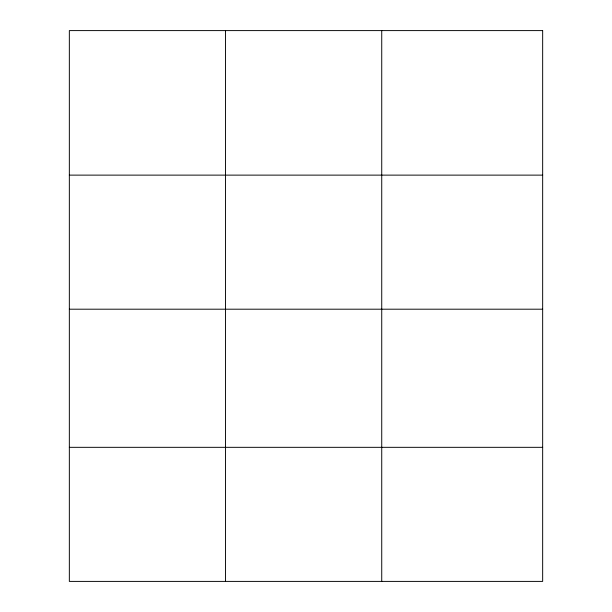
<?xml version="1.0" encoding="UTF-8"?>
<svg xmlns="http://www.w3.org/2000/svg" width="612" height="612" viewBox="0 0 612 612"><rect width="100%" height="100%" fill="white"/><g stroke="black" fill="none" stroke-linecap="round" stroke-linejoin="round"><path stroke-width="0.92" d="M69.34 175.124L542.66 175.124M69.34 309.198L542.66 309.198M69.34 447.326L542.66 447.326M381.735 30.6L381.735 581.4M225.537 30.6L225.537 581.4M542.66 30.6L69.34 30.6L69.34 581.4L542.66 581.4L542.66 30.6"/></g></svg>
